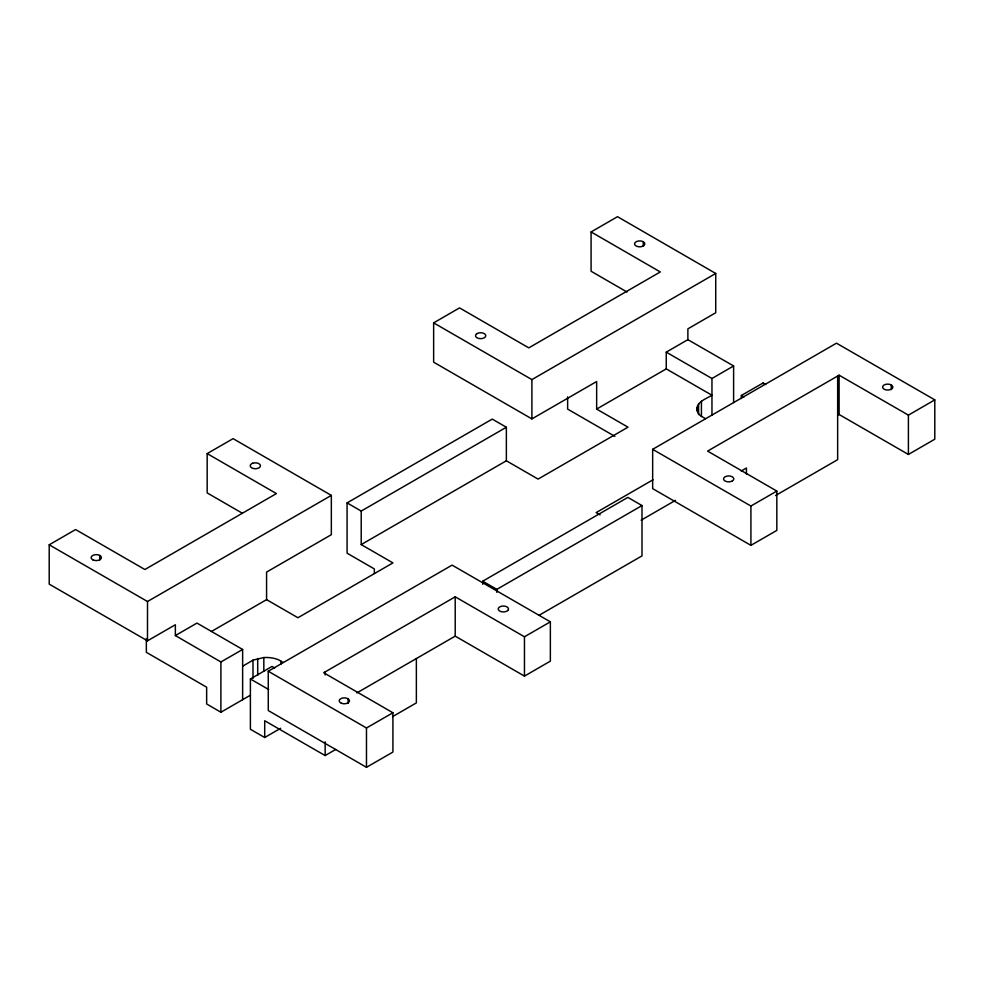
<?xml version="1.0" encoding="UTF-8"?>
<svg xmlns="http://www.w3.org/2000/svg" width="984" height="984" viewBox="0 0 984 984"><rect width="100%" height="100%" fill="white"/><g stroke="black" fill="none" stroke-linecap="round" stroke-linejoin="round"><path stroke-width="1.48" d="M99.704 559.945L99.704 555.407M207.169 453.599L276.406 493.587L144.894 569.515L75.596 529.552L49.2 544.804L49.2 584.127L147.489 640.818L147.514 601.519L331.337 495.395L233.085 438.643L207.169 453.599L207.169 492.923L242.445 513.291M250.416 695.184L220.896 712.244L220.908 661.961L175.361 635.566L175.361 624.754L147.489 640.818M242.63 699.747L242.642 649.465L196.972 623.081L175.361 635.566M274.647 667.951L272.039 666.439L250.391 678.997L250.391 729.279L264.708 737.508L280.674 728.283M252.999 678.431L252.999 660.141L263.823 657.546A21.033 12.14 0 0 1 278.607 659.834L283.084 662.429M257.697 675.27L257.697 658.493M263.823 671.273L263.823 657.546M264.708 737.508L264.708 720.743L325.151 755.564L335.728 749.451M211.412 631.494L266.578 599.637L266.578 572.085L331.337 534.693L331.337 495.395M348.127 703.375L348.127 698.837M266.578 599.637L297.931 617.743L392.936 562.897L361.214 544.582L361.214 511.065L347.081 502.898L347.081 553.192L374.351 568.937L374.351 573.512M596.648 409.073L666.254 368.889L666.254 352.149L687.877 339.664L687.877 328.853L715.725 312.752L715.737 273.466L617.522 216.689L591.089 231.941L660.301 271.953L528.789 347.869L459.54 307.894L433.637 322.863L433.637 362.173L531.901 418.901L596.661 381.509L596.648 409.073L628.013 427.179L538.088 479.097L506.366 460.783L361.214 544.582M356.872 692.908L455.211 636.131L455.211 596.821L524.46 636.783L550.363 621.827L452.099 565.123L268.263 671.248L268.275 710.559L366.478 767.311L392.911 752.071L392.911 712.76L323.699 672.749L455.211 596.821M531.901 418.901L531.901 379.603L715.737 273.466M696.955 410.525C695.922 401.853 706.192 398.877 711.961 395.248L666.254 368.889M242.63 666.217L252.999 660.141M711.961 415.063L711.961 378.508L733.609 365.962L687.877 339.664M347.081 502.898L492.234 419.098L506.366 427.253L506.366 460.783M361.214 511.065L506.366 427.253M934.8 399.873L908.404 415.137L839.106 375.187L707.594 451.103L776.831 491.077L776.831 530.401L750.915 545.357L652.663 488.63L652.663 449.319L836.486 343.182L934.8 399.873L934.8 439.196L908.404 454.46L839.106 414.498L837.655 415.334M653.007 479.786L596.144 512.615L600.117 514.903M482.713 584.25L482.713 581.2L627.866 497.4L641.999 505.567L641.999 555.886L539.072 615.295M482.713 581.2L496.846 589.367L641.999 505.567M641.113 520.204L675.491 500.352M741.26 470.992L746.438 467.99L746.438 474.116M652.663 449.319L750.915 506.034L776.831 491.077M268.263 671.248L366.478 727.988L392.911 712.76M392.567 716.635L416.367 702.896L416.367 658.567M775.527 495.542L837.655 459.663L837.655 376.023M455.211 636.131L524.46 676.106L550.363 661.15L550.363 621.827M220.908 661.961L242.642 649.465M741.358 398.52L741.358 395.482L763.092 382.985L765.663 384.473M643.29 241.793L643.499 241.892A5.129 2.964 0 0 1 641.187 246.701A5.129 2.964 0 0 1 634.606 243.466A5.129 2.964 0 0 1 642.478 241.387L643.29 241.793L643.29 246.32M705.393 418.606L700.916 416.023A21.033 12.14 0 0 1 696.955 407.487M250.391 678.997L268.693 689.513M666.254 352.149L711.961 378.508M433.637 322.863L531.901 379.603M614.889 436.367L567.633 409.098L567.633 396.859M49.2 544.804L147.514 601.519M627.029 292.027L591.089 271.252L591.089 231.941M741.358 395.482L743.978 396.983M220.896 712.244L206.652 703.978L206.652 687.213L146.345 652.318L146.345 638.567M891.332 385.002L892.033 385.47A5.129 2.964 0 0 1 888.441 390.021A5.129 2.964 0 0 1 882.82 386.22A5.129 2.964 0 0 1 891.16 384.879L891.332 389.529M908.404 415.137L908.404 454.46M839.106 375.187L839.106 414.498M763.092 382.985L763.092 383.735M750.915 506.034L750.915 545.357M733.609 365.962L733.609 402.53M701.432 401.238L701.432 416.478M698.591 403.944L698.591 414.621M524.46 636.783L524.46 676.106M496.846 589.367L496.846 592.417M366.478 727.988L366.478 767.311M325.151 671.912L325.151 674.938M325.151 741.801L325.151 755.564M280.883 661.1L280.883 664.151M477.006 333.601L476.194 334.216A5.129 2.964 -0.1 0 0 480.192 338.656A5.129 2.964 -0.1 0 0 485.456 334.683A5.129 2.964 -0.1 0 0 477.006 333.601M507.805 610.474L506.994 611.076A5.129 2.964 0.1 0 1 498.544 609.994A5.129 2.964 0.1 0 1 503.808 606.033A5.129 2.964 0.1 0 1 507.805 610.474M732.305 481.004L731.235 481.471A5.129 2.964 -0.1 0 1 723.56 479.171A5.129 2.964 -0.1 0 1 730.436 476.121A5.129 2.964 -0.1 0 1 732.305 481.004M252.765 463.218L251.695 463.685A5.129 2.964 0.1 0 0 253.565 468.556A5.129 2.964 0.1 0 0 260.44 465.53A5.129 2.964 0.1 0 0 252.765 463.218M341.522 703.302L340.501 702.797A5.129 2.964 0 0 1 342.813 697.988A5.129 2.964 0 0 1 349.394 701.223A5.129 2.964 0 0 1 341.522 703.302M92.84 559.81L91.967 559.219A5.129 2.964 0 0 1 95.559 554.668A5.129 2.964 0 0 1 101.18 558.481A5.129 2.964 0 0 1 92.84 559.81"/></g></svg>
